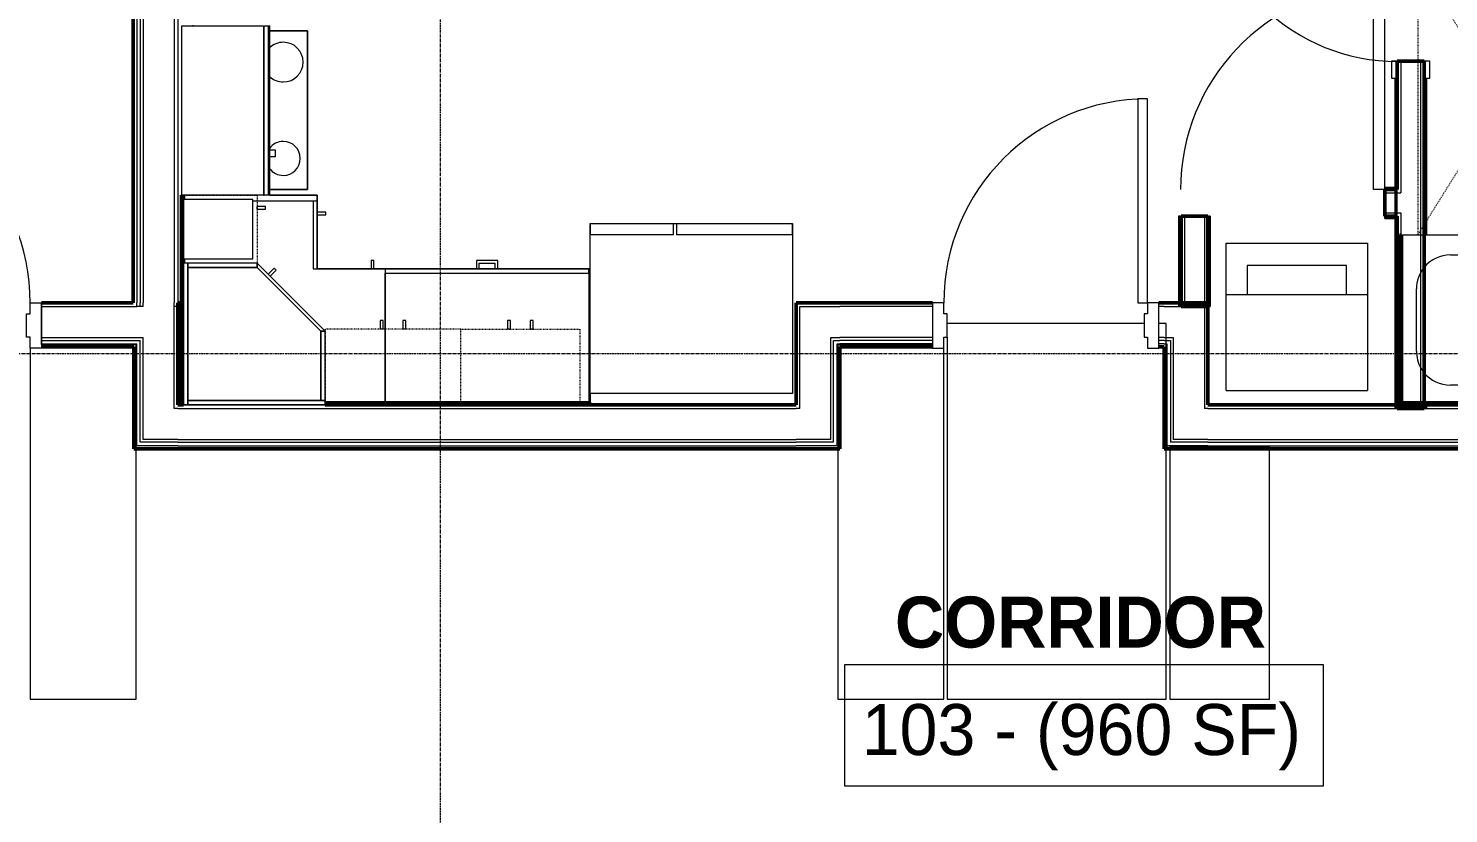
# Model space of a CAD drawing. Header units: inches. Extents: x -4235 to -464, y 9706 to 12425.
# Drawn here: x -3227.1 to -2976.3, y 10386 to 10524.6 of the extents above; entities that cross this region are included whole.
import ezdxf

# ---------------------------------------------------------------- set-up
doc = ezdxf.new("R2010")
doc.units = ezdxf.units.IN
doc.header["$MEASUREMENT"] = 0
doc.linetypes.add('Dash', pattern=[0.25, 0.125, -0.125])
doc.linetypes.add('Grid Line 1_2_', pattern=[0.875, 0.5, -0.125, 0.125, -0.125])
for name, color, linetype, lineweight in [('0-1', 7, 'Continuous', 5), ('0-2', 254, 'Continuous', 9), ('0-3', 7, 'Continuous', 9), ('A-AREA-IDEN', 2, 'Continuous', 9), ('A-DOOR-1', 7, 'Continuous', 9), ('A-DOOR-2', 90, 'Continuous', 20), ('A-DOOR-FRAM-1', 90, 'Continuous', 20), ('A-FLOR-1', 10, 'Continuous', 9), ('A-FLOR-2', 254, 'Continuous', 9), ('A-FLOR-3', 7, 'Continuous', 9), ('A-GENM-HDLN-1', 7, 'Dash', 9), ('A-GENM-HDLN-2', 254, 'Dash', 9), ('A-WALL-1', 250, 'Continuous', 50), ('A-WALL-2', 50, 'Continuous', 13), ('A-WALL-3', 10, 'Continuous', 9), ('A-WALL-4', 254, 'Continuous', 9), ('A-WALL-5', 7, 'Continuous', 9), ('A-WALL-6', 113, 'Continuous', 9), ('I-WALL-1', 250, 'Continuous', 50), ('I-WALL-2', 10, 'Continuous', 9), ('I-WALL-3', 254, 'Continuous', 9), ('P-SANR-FIXT-1', 7, 'Continuous', 9), ('P-SANR-FIXT-2', 254, 'Continuous', 9), ('P-SANR-FIXT-3', 10, 'Continuous', 9), ('Q-CASE', 31, 'Continuous', 9), ('Q-CASE-1', 10, 'Continuous', 9), ('Q-CASE-2', 254, 'Continuous', 9), ('Q-CASE-3', 7, 'Continuous', 9), ('Q-CASE-4', 7, 'Dash', 9), ('Q-SPCQ-1', 7, 'Continuous', 9), ('S-GRID-1', 1, 'Grid Line 1_2_', 9)]:
    doc.layers.add(name, color=color, linetype=linetype, lineweight=lineweight)
doc.styles.add('Century Gothic', font='ufonts.com_century-gothic.ttf', dxfattribs={"height": 9})
doc.styles.add('Century Gothic_B', font='GOTHICB.TTF', dxfattribs={"height": 9})

# ---------------------------------------------------------------- blocks, each defined once
blk = doc.blocks.new('Basic Wall _ INT - W4BØF - _5_8 GYP - 2X4 WOOD_BATT_ - 5_8 GYP_ - ___-2682878-BACKGROUND - 1ST FLOOR')
at = {"layer": 'A-WALL-3'}
for p, q in [((-2985.32, 10515.84), (-2985.32, 10518.84)), ((-2985.67, 10496.6), (-2985.67, 10496.5)), ((-2985.67, 10496.48), (-2985.67, 10496.41)), ((-2985.67, 10496.39), (-2985.67, 10496.34)), ((-2985.67, 10496.19), (-2985.67, 10491.44)), ((-2985.32, 10491.44), (-2985.32, 10496.19)), ((-2985.67, 10491.29), (-2985.67, 10491.25)), ((-2985.67, 10491.24), (-2985.67, 10491.16)), ((-2985.67, 10491.15), (-2985.67, 10491.04)), ((-2985.62, 10457.54), (-2985.74, 10457.54)), ((-2985.74, 10457.54), (-2985.67, 10457.54)), ((-2985.67, 10458.16), (-2985.67, 10457.54)), ((-2985.67, 10457.54), (-2985.53, 10457.54)), ((-2985.47, 10457.54), (-2985.62, 10457.54)), ((-2985.53, 10457.54), (-2985.46, 10457.54)), ((-2985.45, 10457.54), (-2985.47, 10457.54)), ((-2985.45, 10457.54), (-2985.45, 10457.54)), ((-2985.37, 10457.54), (-2985.45, 10457.54)), ((-2985.32, 10457.54), (-2985.37, 10457.54)), ((-2985.35, 10457.54), (-2985.32, 10457.54)), ((-2985.32, 10457.54), (-2985.32, 10458.16))]:
    blk.add_line(p, q, dxfattribs=at)
at = {"layer": 'A-WALL-4'}
for p, q in [((-2985.67, 10515.84), (-2985.67, 10496.6)), ((-2985.32, 10496.19), (-2985.32, 10515.84)), ((-2985.74, 10496.6), (-2985.74, 10496.51)), ((-2985.74, 10496.48), (-2985.74, 10496.41)), ((-2985.74, 10496.39), (-2985.74, 10496.34)), ((-2985.74, 10496.19), (-2985.74, 10491.44)), ((-2985.45, 10496.19), (-2985.45, 10491.44)), ((-2985.74, 10491.29), (-2985.74, 10491.25)), ((-2985.74, 10491.24), (-2985.74, 10491.16)), ((-2985.74, 10491.15), (-2985.74, 10491.05)), ((-2985.67, 10491.03), (-2985.67, 10458.16)), ((-2985.32, 10458.16), (-2985.32, 10491.44)), ((-2985.74, 10458.16), (-2985.74, 10457.54)), ((-2985.45, 10458.16), (-2985.45, 10457.54))]:
    blk.add_line(p, q, dxfattribs=at)
at = {"layer": 'A-WALL-5'}
for p, q in [((-2985.74, 10515.84), (-2985.74, 10496.6)), ((-2985.45, 10515.84), (-2985.45, 10496.19)), ((-2985.74, 10491.03), (-2985.74, 10458.16)), ((-2985.45, 10491.44), (-2985.45, 10458.16))]:
    blk.add_line(p, q, dxfattribs=at)
blk = doc.blocks.new('Basic Wall _ INT - W4BØF - _5_8 GYP - 2X4 WOOD_BATT_ - 5_8 GYP_ - ___-2682877-BACKGROUND - 1ST FLOOR')
at = {"layer": 'A-WALL-3'}
for p, q in [((-2980.57, 10515.84), (-2980.57, 10518.84)), ((-2980.57, 10457.54), (-2980.57, 10458.13)), ((-2980.57, 10457.54), (-2980.55, 10457.54)), ((-2980.53, 10457.54), (-2980.57, 10457.54)), ((-2980.45, 10457.54), (-2980.53, 10457.54)), ((-2980.16, 10457.54), (-2980.45, 10457.54)), ((-2980.43, 10457.54), (-2980.37, 10457.54)), ((-2980.37, 10457.54), (-2980.22, 10457.54)), ((-2980.22, 10458.13), (-2980.22, 10457.54)), ((-2980.22, 10457.54), (-2980.16, 10457.54))]:
    blk.add_line(p, q, dxfattribs=at)
at = {"layer": 'A-WALL-4'}
for p, q in [((-2980.57, 10488.13), (-2980.57, 10515.84)), ((-2980.22, 10515.84), (-2980.22, 10488.13)), ((-2980.45, 10457.54), (-2980.45, 10458.13)), ((-2980.16, 10458.13), (-2980.16, 10457.54))]:
    blk.add_line(p, q, dxfattribs=at)
at = {"layer": 'A-WALL-5'}
for p, q in [((-2980.45, 10488.13), (-2980.45, 10515.84)), ((-2980.16, 10515.84), (-2980.16, 10488.13))]:
    blk.add_line(p, q, dxfattribs=at)
blk = doc.blocks.new('Basic Wall _ INT - W4BØF - _5_8 GYP - 2X4 WOOD_BATT_ - 5_8 GYP_ - ___-2682880-BACKGROUND - 1ST FLOOR')
at = {"layer": 'A-WALL-3'}
blk.add_line((-3018.77, 10475.53), (-3018.77, 10476.16), dxfattribs=at)
at = {"layer": 'A-WALL-4'}
for p, q in [((-3018.75, 10491.44), (-3018.77, 10491.44)), ((-3018.77, 10476.16), (-3018.77, 10491.44)), ((-3018.57, 10491.44), (-3018.63, 10491.44)), ((-3018.42, 10491.44), (-3018.57, 10491.44)), ((-3018.36, 10491.44), (-3018.42, 10491.44)), ((-3018.42, 10491.44), (-3018.42, 10475.53)), ((-3018.77, 10475.53), (-3018.75, 10475.53)), ((-3018.63, 10475.53), (-3018.57, 10475.53)), ((-3018.57, 10475.53), (-3018.42, 10475.53)), ((-3018.42, 10475.53), (-3018.36, 10475.53))]:
    blk.add_line(p, q, dxfattribs=at)
at = {"layer": 'A-WALL-5'}
for p, q in [((-3018.77, 10491.44), (-3018.73, 10491.44)), ((-3018.73, 10491.44), (-3018.65, 10491.44)), ((-3018.65, 10475.53), (-3018.65, 10491.44)), ((-3018.65, 10491.44), (-3018.36, 10491.44)), ((-3018.36, 10491.44), (-3018.36, 10475.53)), ((-3018.73, 10475.53), (-3018.77, 10475.53)), ((-3018.65, 10475.53), (-3018.73, 10475.53)), ((-3018.36, 10475.53), (-3018.65, 10475.53))]:
    blk.add_line(p, q, dxfattribs=at)
blk = doc.blocks.new('Basic Wall _ INT - W4BØF - _5_8 GYP - 2X4 WOOD_BATT_ - 5_8 GYP_ - ___-2682879-BACKGROUND - 1ST FLOOR')
at = {"layer": 'A-WALL-3'}
for p, q in [((-3023.94, 10475.53), (-3023.87, 10475.53)), ((-3023.87, 10476.16), (-3023.87, 10475.54)), ((-3023.87, 10475.53), (-3023.81, 10475.53)), ((-3023.79, 10475.53), (-3023.73, 10475.53)), ((-3023.73, 10475.53), (-3023.66, 10475.53)), ((-3023.55, 10475.53), (-3023.52, 10475.53)), ((-3023.52, 10475.54), (-3023.52, 10476.16))]:
    blk.add_line(p, q, dxfattribs=at)
at = {"layer": 'A-WALL-4'}
for p, q in [((-3023.87, 10491.44), (-3023.94, 10491.44)), ((-3023.81, 10491.44), (-3023.87, 10491.44)), ((-3023.87, 10491.44), (-3023.87, 10476.16)), ((-3023.73, 10491.44), (-3023.79, 10491.44)), ((-3023.66, 10491.44), (-3023.73, 10491.44)), ((-3023.52, 10491.44), (-3023.55, 10491.44)), ((-3023.52, 10476.16), (-3023.52, 10491.44)), ((-3023.94, 10476.16), (-3023.94, 10475.54)), ((-3023.65, 10475.53), (-3023.94, 10475.53)), ((-3023.65, 10476.16), (-3023.65, 10475.54)), ((-3023.57, 10475.53), (-3023.65, 10475.53)), ((-3023.52, 10475.53), (-3023.57, 10475.53))]:
    blk.add_line(p, q, dxfattribs=at)
at = {"layer": 'A-WALL-5'}
for p, q in [((-3023.94, 10491.44), (-3023.65, 10491.44)), ((-3023.94, 10491.44), (-3023.94, 10476.16)), ((-3023.65, 10491.44), (-3023.65, 10476.16)), ((-3023.65, 10491.44), (-3023.57, 10491.44)), ((-3023.57, 10491.44), (-3023.52, 10491.44))]:
    blk.add_line(p, q, dxfattribs=at)
blk = doc.blocks.new('SWING - SINGLE - FLUSH - 2-10 x 6-8 - PRIVACY-3199407-BACKGROUND - 1ST FLOOR')
at = {"layer": 'A-DOOR-1'}
blk.add_arc((17, 2.37), 34.07, 93.3657, 180, dxfattribs=at)
at = {"layer": 'A-DOOR-2'}
for p, q in [((15, 2.37), (15, 36.38)), ((17, 36.38), (15, 36.38)), ((17, 2.37), (17, 36.38)), ((17, 2.37), (15, 2.37))]:
    blk.add_line(p, q, dxfattribs=at)
at = {"layer": 'A-DOOR-FRAM-1'}
for p, q in [((-17, 3.37), (-20, 3.37)), ((-20, 3.37), (-20, 2.37)), ((-17, 2.37), (-17, 3.37)), ((20, 3.37), (17, 3.37)), ((17, 3.37), (17, 2.37)), ((20, 2.37), (20, 3.37)), ((-20, 2.37), (-17, 2.37)), ((17, 2.37), (20, 2.37)), ((-17, -2.38), (-20, -2.38)), ((-20, -2.38), (-20, -3.38)), ((-17, -3.38), (-17, -2.38)), ((20, -2.38), (17, -2.38)), ((17, -2.38), (17, -3.38)), ((20, -3.38), (20, -2.38)), ((-20, -3.38), (-17, -3.38)), ((17, -3.38), (20, -3.38))]:
    blk.add_line(p, q, dxfattribs=at)
blk = doc.blocks.new('Basic Wall _ INT - W4BØF - _5_8 GYP - 2X4 WOOD_BATT_ - 5_8 GYP_ - ___-2682882-BACKGROUND - 1ST FLOOR')
at = {"layer": 'A-WALL-3'}
for p, q in [((-2985.74, 10491.09), (-2985.57, 10491.09)), ((-2985.32, 10491.42), (-2985.32, 10491.44)), ((-2985.32, 10491.38), (-2985.32, 10491.31)), ((-2985.32, 10491.31), (-2985.32, 10491.03)), ((-2985.32, 10491.24), (-2985.32, 10491.3)), ((-2985.32, 10491.09), (-2985.32, 10491.23)), ((-2985.32, 10491.03), (-2985.32, 10491.09))]:
    blk.add_line(p, q, dxfattribs=at)
at = {"layer": 'A-WALL-4'}
for p, q in [((-2987.52, 10491.44), (-2987.52, 10491.42)), ((-2985.32, 10491.44), (-2987.52, 10491.44)), ((-2987.52, 10491.3), (-2987.52, 10491.24)), ((-2987.52, 10491.23), (-2987.52, 10491.09)), ((-2987.52, 10491.09), (-2987.52, 10491.03)), ((-2987.52, 10491.09), (-2985.74, 10491.09)), ((-2985.74, 10491.03), (-2985.57, 10491.03)), ((-2985.32, 10491.44), (-2985.32, 10491.4)), ((-2985.32, 10491.4), (-2985.32, 10491.38))]:
    blk.add_line(p, q, dxfattribs=at)
at = {"layer": 'A-WALL-5'}
for p, q in [((-2987.52, 10491.4), (-2987.52, 10491.44)), ((-2987.52, 10491.31), (-2987.52, 10491.4)), ((-2987.52, 10491.31), (-2985.32, 10491.31)), ((-2987.52, 10491.03), (-2987.52, 10491.31)), ((-2987.52, 10491.03), (-2985.74, 10491.03))]:
    blk.add_line(p, q, dxfattribs=at)
blk = doc.blocks.new('Basic Wall _ INT - W4BØF - _5_8 GYP - 2X4 WOOD_BATT_ - 5_8 GYP_ - ___-2682881-BACKGROUND - 1ST FLOOR')
at = {"layer": 'A-WALL-3'}
for p, q in [((-2985.74, 10496.54), (-2985.66, 10496.54)), ((-2985.62, 10496.54), (-2985.56, 10496.54)), ((-2985.32, 10496.54), (-2985.32, 10496.6)), ((-2985.32, 10496.6), (-2985.32, 10496.31)), ((-2985.32, 10496.4), (-2985.32, 10496.54)), ((-2985.32, 10496.33), (-2985.32, 10496.39)), ((-2985.32, 10496.31), (-2985.32, 10496.25)), ((-2985.32, 10496.19), (-2985.32, 10496.21))]:
    blk.add_line(p, q, dxfattribs=at)
at = {"layer": 'A-WALL-4'}
for p, q in [((-2987.52, 10496.6), (-2987.52, 10496.54)), ((-2987.52, 10496.54), (-2987.52, 10496.4)), ((-2987.52, 10496.54), (-2985.74, 10496.54)), ((-2987.52, 10496.39), (-2987.52, 10496.33)), ((-2987.52, 10496.21), (-2987.52, 10496.19)), ((-2985.32, 10496.19), (-2987.52, 10496.19)), ((-2985.74, 10496.6), (-2985.66, 10496.6)), ((-2985.62, 10496.6), (-2985.56, 10496.6)), ((-2985.32, 10496.25), (-2985.32, 10496.23)), ((-2985.32, 10496.23), (-2985.32, 10496.19))]:
    blk.add_line(p, q, dxfattribs=at)
at = {"layer": 'A-WALL-5'}
for p, q in [((-2987.52, 10496.31), (-2987.52, 10496.6)), ((-2987.52, 10496.6), (-2985.74, 10496.6)), ((-2985.32, 10496.31), (-2987.52, 10496.31)), ((-2987.52, 10496.23), (-2987.52, 10496.31)), ((-2987.52, 10496.19), (-2987.52, 10496.23))]:
    blk.add_line(p, q, dxfattribs=at)
blk = doc.blocks.new('Stacked Washer and Dryer - 26_x25_ - Private-1372850-BACKGROUND - 1ST FLOOR')
at = {"layer": 'P-SANR-FIXT-1'}
for p, q in [((0, 12.5), (26, 12.5)), ((0, 12.5), (0, -12.5)), ((16.90625, -12.5), (16.90625, 12.5)), ((26, 12.5), (26, -12.5)), ((22.09375, 8.75), (16.90625, 8.75)), ((22.09375, -8.75), (22.09375, 8.75)), ((16.90625, -8.75), (22.09375, -8.75)), ((26, -12.5), (0, -12.5))]:
    blk.add_line(p, q, dxfattribs=at)
blk = doc.blocks.new('SWING - SINGLE - FLUSH - 36_ x 80_ - OFFSET PIVOT DOOR AT MAGIC PAK AND WASHER_DRYER-3199414-BACKGROUND - 1ST FLOOR')
at = {"layer": 'A-DOOR-1'}
blk.add_arc((18, 2.37), 36.07, 93.1789, 180, dxfattribs=at)
at = {"layer": 'A-DOOR-2'}
for p, q in [((16, 2.37), (16, 38.39)), ((18, 38.39), (16, 38.39)), ((18, 2.37), (18, 38.39)), ((18, 2.37), (16, 2.37))]:
    blk.add_line(p, q, dxfattribs=at)
blk = doc.blocks.new('Refrigerator_-_Side-by-Side_6047 - 36_ X 30_-1372843-BACKGROUND - 1ST FLOOR')
at = {"layer": 'Q-SPCQ-1'}
for p, q in [((-17.88, 15.58), (17.87, 15.58)), ((-17.88, -14.42), (-17.88, 15.58)), ((-17.88, 15.58), (-3.13, 15.58)), ((-17.88, 15.58), (-17.88, 13.58)), ((-3.13, 13.58), (-3.13, 15.58)), ((-2.63, 15.58), (17.87, 15.58)), ((-2.63, 15.58), (-2.63, 13.58)), ((17.87, 15.58), (17.87, -14.42)), ((17.87, 13.58), (17.87, 15.58)), ((-3.13, 13.58), (-17.88, 13.58)), ((17.87, 13.58), (-2.63, 13.58)), ((17.87, -14.42), (-17.88, -14.42))]:
    blk.add_line(p, q, dxfattribs=at)
blk = doc.blocks.new('Range - 24_ x 30_-V27-BACKGROUND - 1ST FLOOR')
at = {"layer": 'Q-SPCQ-1'}
blk.add_line((0, -22), (0.12, -22), dxfattribs=at)
for centre, radius, start, end in [((6.5, -6), 3.5, 360, 180), ((23.5, -6), 3, 0, 180), ((6.5, -6), 3.5, 180, 223.5648), ((6.5, -6), 3.5, 316.389, 0), ((23.5, -6), 3, 180, 233.8773), ((23.5, -6), 3, 306.1227, 0), ((6.5, -6), 3.5, 261.0228, 278.9772)]:
    blk.add_arc(centre, radius, start, end, dxfattribs=at)
blk = doc.blocks.new('30quot_MicrowaveVent_11166 - 70cm miele oven-2804781-BACKGROUND - 1ST FLOOR')
at = {"layer": 'Q-CASE-3'}
for p, q in [((15.68, 15.6), (-14.2, 15.6)), ((-14.2, 15.39), (-14.2, 15.6)), ((-14.2, 14.61), (-14.2, 15.39)), ((15.68, 15.39), (-14.2, 15.39)), ((8.88, 16.6), (7.69, 16.6)), ((7.69, 15.63), (7.69, 16.55)), ((8.88, 16.55), (8.88, 15.63)), ((15.68, 15.6), (15.68, 15.39)), ((15.68, 15.39), (15.68, 14.61)), ((15.68, 14.61), (-14.2, 14.61)), ((-14.2, 0), (-14.2, 14.49)), ((-14.2, 14.49), (15.68, 14.49)), ((15.68, 14.49), (15.68, 0)), ((-14.2, 0), (15.68, 0))]:
    blk.add_line(p, q, dxfattribs=at)
blk = doc.blocks.new('308 - 308-2727439-BACKGROUND - 1ST FLOOR')
at = {"layer": 'Q-CASE'}
for p, q in [((0, 25.19), (-12, 13.19)), ((0, 24.44), (0, 25.19)), ((-11.25, 13.19), (0, 24.44)), ((-12, 13.19), (-11.25, 13.19))]:
    blk.add_line(p, q, dxfattribs=at)
at = {"layer": 'Q-CASE-3'}
for p, q in [((0, 25.19), (0, 24.44)), ((12.25, 25.19), (0, 25.19)), ((12.25, 24.44), (12.25, 25.19)), ((13, 25.19), (12.25, 25.19)), ((12.25, 25.19), (12.25, 0.94)), ((13, 0.94), (13, 25.19)), ((0, 24.44), (-11.25, 13.19)), ((12.25, 24.44), (0, 24.44)), ((0, 24.44), (12.25, 24.44)), ((12.25, 0.94), (12.25, 24.44)), ((-10.76, 16.55), (-11.11, 16.2)), ((-11.11, 16.2), (-10.05, 15.14)), ((-9.7, 15.49), (-10.76, 16.55)), ((-12, 13.19), (-12, 0.94)), ((-11.25, 13.19), (-12, 13.19)), ((-11.25, 13.19), (-11.25, 0.94)), ((-11.25, 0.94), (-11.25, 13.19)), ((-12, 0.94), (-11.25, 0.94)), ((13, 0.94), (-12, 0.94)), ((-12, 0.94), (-12, 0.19)), ((-12, 0.19), (13, 0.19)), ((-11.25, 0.94), (12.25, 0.94)), ((12.25, 0.94), (13, 0.94)), ((13, 0.19), (13, 0.94))]:
    blk.add_line(p, q, dxfattribs=at)
blk = doc.blocks.new('Base Cabinet Corner 197 - Base Cabinet Corner 197-2565125-BACKGROUND - 1ST FLOOR')
at = {"layer": 'Q-CASE-1'}
for p, q in [((-23.26, 0), (-5.26, 0)), ((-23.26, -0.38), (-23.26, 0)), ((-23.26, -25.38), (-23.26, -0.38)), ((-5.26, 0), (12.74, 0)), ((12.74, 0), (12.74, -0.38)), ((10.24, -24), (10.73, -24)), ((-23.26, -36), (-23.26, -25.38)), ((-22.89, -36), (-23.26, -36))]:
    blk.add_line(p, q, dxfattribs=at)
at = {"layer": 'Q-CASE-2'}
for p, q in [((12.74, -12.63), (12.74, -24)), ((0.74, -23.25), (0.74, -36)), ((12.74, -23.25), (0.74, -23.25)), ((0.74, -23.25), (0.74, -24)), ((0.74, -24), (0.74, -36)), ((12.74, -24), (0.74, -24)), ((10.24, -24), (10.73, -24)), ((0.73, -34), (0.73, -33.51)), ((0.74, -36), (-22.89, -36))]:
    blk.add_line(p, q, dxfattribs=at)
at = {"layer": 'Q-CASE-3'}
for p, q in [((10.24, -24), (10.24, -25.5)), ((10.73, -25.5), (10.73, -24)), ((10.24, -25.5), (10.73, -25.5)), ((2.23, -33.51), (0.74, -33.51)), ((0.74, -34), (2.23, -34)), ((2.23, -34), (2.23, -33.51))]:
    blk.add_line(p, q, dxfattribs=at)
blk = doc.blocks.new('300 Series Wall Hung Cabinet_302 - 24_ X 36_-2573584-BACKGROUND - 1ST FLOOR')
at = {"layer": 'Q-CASE-3'}
for p, q in [((-2.25, -13.19), (-1.76, -13.19)), ((-2.25, -13.19), (-2.25, -14.69)), ((-2.25, -14.69), (-1.76, -14.69)), ((-1.76, -14.69), (-1.76, -13.19)), ((1.75, -13.19), (2.24, -13.19)), ((1.75, -13.19), (1.75, -14.69)), ((1.75, -14.69), (2.24, -14.69)), ((2.24, -14.69), (2.24, -13.19))]:
    blk.add_line(p, q, dxfattribs=at)
at = {"layer": 'Q-CASE-4'}
for p, q in [((12, -0.19), (-12, -0.19)), ((-12, -0.19), (-12, -13.19)), ((12, -13.19), (12, -0.19)), ((-12, -13.19), (12, -13.19))]:
    blk.add_line(p, q, dxfattribs=at)
blk = doc.blocks.new('300 Series Wall Hung Cabinet_302 - 21_ X 36_-2764135-BACKGROUND - 1ST FLOOR')
at = {"layer": 'Q-CASE-3'}
for p, q in [((-1.76, 14.69), (-2.25, 14.69)), ((-2.25, 14.69), (-2.25, 13.19)), ((-1.76, 13.19), (-2.25, 13.19)), ((-1.76, 13.19), (-1.76, 14.69)), ((2.24, 14.69), (1.75, 14.69)), ((1.75, 14.69), (1.75, 13.19)), ((2.24, 13.19), (1.75, 13.19)), ((2.24, 13.19), (2.24, 14.69))]:
    blk.add_line(p, q, dxfattribs=at)
at = {"layer": 'Q-CASE-4'}
for p, q in [((-10.5, 0.19), (-10.5, 13.19)), ((-10.5, 13.19), (10.5, 13.19)), ((10.5, 13.19), (10.5, 0.19)), ((10.5, 0.19), (-10.5, 0.19))]:
    blk.add_line(p, q, dxfattribs=at)
blk = doc.blocks.new('300 Series Wall Hung Cabinet_301 - 12_-2218017-BACKGROUND - 1ST FLOOR')
at = {"layer": 'Q-CASE-3'}
for p, q in [((-3.51, 14.69), (-4, 14.69)), ((-4, 14.69), (-4, 13.19)), ((-3.51, 13.19), (-4, 13.19)), ((-3.51, 13.19), (-3.51, 14.69)), ((5.25, 12.44), (-5.25, 12.44)), ((-5.25, 12.44), (-5.25, 0.19)), ((5.25, 0.19), (5.25, 12.44)), ((-5.25, 0.19), (5.25, 0.19))]:
    blk.add_line(p, q, dxfattribs=at)
at = {"layer": 'Q-CASE-4'}
for p, q in [((-6, 0.19), (-6, 13.19)), ((-6, 13.19), (6, 13.19)), ((6, 13.19), (6, 0.19)), ((6, 0.19), (-6, 0.19))]:
    blk.add_line(p, q, dxfattribs=at)
blk = doc.blocks.new('Base Cabinet 3 Drawer 230 - Base Cabinet 3 Drawer 230 36_-V86-BACKGROUND - 1ST FLOOR')
at = {"layer": 'Q-CASE-1'}
for p, q in [((-17.26, -0.38), (-17.26, 0)), ((-17.26, 0), (18.74, 0)), ((18.74, 0), (18.74, -0.38)), ((-1.14, -24), (-0.64, -24)), ((-1.14, -24), (-0.64, -24)), ((2.61, -24), (2.11, -24)), ((2.61, -24), (2.11, -24))]:
    blk.add_line(p, q, dxfattribs=at)
at = {"layer": 'Q-CASE-2'}
for p, q in [((-17.26, -23.25), (-17.26, -0.38)), ((18.74, -0.38), (18.74, -23.25)), ((-17.26, -23.25), (-17.26, -24)), ((18.74, -23.25), (-17.26, -23.25)), ((-17.26, -24), (18.74, -24)), ((-1.14, -24), (-0.64, -24)), ((2.61, -24), (2.11, -24)), ((18.74, -24), (18.74, -23.25))]:
    blk.add_line(p, q, dxfattribs=at)
at = {"layer": 'Q-CASE-3'}
for p, q in [((-1.14, -24), (-1.14, -25.5)), ((-0.64, -25), (-0.64, -24)), ((2.11, -25), (-0.64, -25)), ((2.11, -24), (2.11, -25)), ((2.61, -25.5), (2.61, -24)), ((-1.14, -25.5), (2.61, -25.5))]:
    blk.add_line(p, q, dxfattribs=at)
blk = doc.blocks.new('Bath Tub - Maestro - 60_x30_-V114-BACKGROUND - 1ST FLOOR')
at = {"layer": 'P-SANR-FIXT-1'}
for p, q in [((35, 26.5), (51, 26.5)), ((35, 26.5), (35, 25)), ((35, 25), (9.35, 20.74)), ((43, 25), (35, 25)), ((4, 21), (0.37, 21)), ((4, 16), (4, 21)), ((5, 16), (5, 20.04)), ((49, 11), (49, 19)), ((4, 14), (4, 16)), ((4, 16), (10.94, 16)), ((6, 16.8), (6, 16)), ((10.94, 14), (10.94, 16)), ((4, 9), (4, 14)), ((10.94, 14), (4, 14)), ((5, 9.96), (5, 14)), ((6, 14), (6, 13.2)), ((0.37, 9), (4, 9)), ((9.35, 9.26), (35, 5)), ((35, 3.5), (35, 5)), ((35, 5), (43, 5)), ((51, 3.5), (35, 3.5)), ((0.37, 0), (55.62, 0))]:
    blk.add_line(p, q, dxfattribs=at)
at = {"layer": 'P-SANR-FIXT-1', "flags": 128}
for points in [[(8.63, 24.03), (11.56, 24.3), (14.49, 24.58), (17.42, 24.85), (20.35, 25.13), (23.28, 25.4), (26.21, 25.68), (29.14, 25.95), (32.07, 26.23), (35, 26.5)], [(35, 3.5), (32.07, 3.77), (29.14, 4.05), (26.21, 4.32), (23.28, 4.6), (20.35, 4.87), (17.42, 5.15), (14.49, 5.42), (11.56, 5.7), (8.63, 5.97)]]:
    blk.add_lwpolyline(points, dxfattribs=at)
at = {"layer": 'P-SANR-FIXT-1'}
for centre, radius, start, end in [((51, 20.5), 6, 38.985, 90), ((9, 20.04), 4, 95.3558, 180), ((43, 19), 6, 360, 90), ((2, 19), 1.5, 360, 180), ((10, 16.8), 4, 99.4223, 180), ((2, 19), 1.5, 180, 360), ((10.94, 15), 1.5, 360, 137.9289), ((10, 13.2), 4, 180, 260.5777), ((10.94, 15), 1.5, 222.0711, 360), ((2, 11), 1.5, 360, 180), ((2, 11), 1.5, 180, 360), ((43, 11), 6, 270, 0), ((9, 9.96), 4, 180, 264.6442), ((51, 9.5), 6, 270, 320)]:
    blk.add_arc(centre, radius, start, end, dxfattribs=at)
at = {"layer": 'P-SANR-FIXT-2'}
for p, q in [((0.37, 21), (0, 21)), ((57, 20.5), (57, 9.5)), ((0, 9), (0.37, 9)), ((0, 0), (0.37, 0)), ((55.62, 0), (59.62, 0))]:
    blk.add_line(p, q, dxfattribs=at)
for centre, start, end in [((51, 20.5), 30.198, 38.985), ((51, 20.5), 0, 30), ((51, 9.5), 320.4789, 360)]:
    blk.add_arc(centre, 6, start, end, dxfattribs=at)
at = {"layer": 'P-SANR-FIXT-3'}
for p, q in [((55.62, 30), (0, 30)), ((0, 29.97), (0, 21)), ((56.22, 30), (55.62, 30)), ((59.75, 30), (56.25, 30)), ((60, 30), (59.78, 30)), ((60, 0), (60, 29.97)), ((0, 21), (0, 9)), ((0, 21), (0, 9)), ((0, 9), (0, 0)), ((59.62, 0), (60, 0))]:
    blk.add_line(p, q, dxfattribs=at)
blk = doc.blocks.new('ADA Clearances - 30_x48_-V115-BACKGROUND - 1ST FLOOR')
at = {"layer": 'A-GENM-HDLN-1'}
for p, q in [((15, -24), (-15, 24)), ((13.86, 24), (-15, 24)), ((-15, 24), (-15, -24)), ((-15, -24), (13.86, 22.18)), ((15, -24), (15, -6.68)), ((-15, -24), (15, -24))]:
    blk.add_line(p, q, dxfattribs=at)
at = {"layer": 'A-GENM-HDLN-2'}
for p, q in [((13.86, 22.18), (15, 24)), ((15, 24), (13.86, 24)), ((15, -6.68), (15, 24))]:
    blk.add_line(p, q, dxfattribs=at)
blk = doc.blocks.new('CTR - 1st Phase - Unit Layouts_rvt-1-BACKGROUND - 1ST FLOOR')
at = {"layer": 'A-WALL-1'}
for p, q in [((-2980.57, 10518.84), (-2985.32, 10518.84)), ((-2985.32, 10518.84), (-2985.32, 10496.19)), ((-2980.57, 10457.54), (-2980.57, 10518.84)), ((-3200.07, 10495.16), (-3200.07, 10458.16)), ((-3199.7, 10494.41), (-3199.7, 10495.16)), ((-2985.32, 10496.19), (-2987.52, 10496.19)), ((-2987.52, 10496.19), (-2987.52, 10491.44)), ((-3018.77, 10491.44), (-3023.52, 10491.44)), ((-3023.52, 10491.44), (-3023.52, 10475.53)), ((-3018.77, 10475.53), (-3018.77, 10491.44)), ((-2987.52, 10491.44), (-2985.32, 10491.44)), ((-2985.32, 10491.44), (-2985.32, 10457.54)), ((-2984.57, 10488.13), (-2984.95, 10488.13)), ((-2984.95, 10488.13), (-2984.95, 10458.51)), ((-2984.57, 10458.51), (-2984.57, 10488.13)), ((-3199.7, 10483.16), (-3199.7, 10483.91)), ((-3023.52, 10475.53), (-3022.9, 10475.53)), ((-3022.9, 10475.53), (-3019.4, 10475.53)), ((-3019.4, 10475.53), (-3018.77, 10475.53)), ((-3200.07, 10458.16), (-3199.7, 10458.16)), ((-3127.87, 10458.54), (-3174.7, 10458.54)), ((-3174.7, 10458.16), (-3127.87, 10458.16)), ((-3127.87, 10458.16), (-3127.87, 10458.54)), ((-2985.32, 10457.54), (-2984.7, 10457.54)), ((-2984.95, 10458.51), (-2984.95, 10458.13)), ((-2984.95, 10458.13), (-2924.95, 10458.13)), ((-2984.7, 10457.54), (-2981.2, 10457.54)), ((-2925.32, 10458.51), (-2984.57, 10458.51)), ((-2981.2, 10457.54), (-2980.57, 10457.54))]:
    blk.add_line(p, q, dxfattribs=at)
at = {"layer": 'A-WALL-2'}
for p, q in [((-2984.7, 10518.84), (-2984.7, 10495.56)), ((-2981.2, 10518.84), (-2981.2, 10458.16)), ((-2987.52, 10495.56), (-2985.32, 10495.56)), ((-2985.32, 10495.56), (-2984.7, 10495.56)), ((-2987.52, 10492.06), (-2985.32, 10492.06)), ((-2985.32, 10492.06), (-2984.7, 10492.06)), ((-2984.7, 10492.06), (-2984.7, 10458.16)), ((-3022.9, 10491.44), (-3022.9, 10476.16)), ((-3019.4, 10491.44), (-3019.4, 10476.16)), ((-3022.9, 10476.16), (-3019.4, 10476.16)), ((-2981.2, 10458.16), (-2984.7, 10458.16))]:
    blk.add_line(p, q, dxfattribs=at)
at = {"layer": 'A-WALL-3'}
for p, q in [((-2985.32, 10518.84), (-2985.32, 10515.84)), ((-2980.57, 10515.84), (-2980.57, 10518.84)), ((-2985.32, 10515.84), (-2985.32, 10496.6)), ((-2980.57, 10488.13), (-2980.57, 10515.84)), ((-3200.07, 10495.16), (-3200.07, 10476.16)), ((-2985.74, 10496.19), (-2987.52, 10496.19)), ((-2985.56, 10496.19), (-2985.74, 10496.19)), ((-2985.32, 10496.6), (-2985.32, 10496.33)), ((-3023.52, 10491.44), (-3023.52, 10476.16)), ((-3018.77, 10476.16), (-3018.77, 10491.44)), ((-2987.52, 10491.44), (-2985.74, 10491.44)), ((-2985.74, 10491.44), (-2985.57, 10491.44)), ((-2985.32, 10491.29), (-2985.32, 10491.03)), ((-2985.32, 10491.03), (-2985.32, 10458.16)), ((-2984.95, 10488.13), (-2984.57, 10488.13)), ((-2984.95, 10488.13), (-2984.95, 10458.51)), ((-2984.57, 10458.51), (-2984.57, 10488.13)), ((-3199.7, 10458.54), (-3199.7, 10483.16)), ((-3023.52, 10476.16), (-3023.52, 10475.54)), ((-3019.41, 10475.53), (-3023.52, 10475.53)), ((-3018.77, 10475.53), (-3019.4, 10475.53)), ((-3018.77, 10475.53), (-3018.77, 10476.16)), ((-3199.7, 10458.16), (-3200.07, 10458.16)), ((-3199.7, 10458.16), (-3174.7, 10458.16)), ((-3174.7, 10458.16), (-3127.87, 10458.16)), ((-2985.32, 10458.16), (-2985.32, 10457.54)), ((-2980.57, 10457.54), (-2985.32, 10457.54)), ((-2984.95, 10458.16), (-2984.95, 10458.51)), ((-2984.95, 10458.13), (-2984.73, 10458.13)), ((-2984.7, 10458.13), (-2981.2, 10458.13)), ((-2981.23, 10458.51), (-2984.57, 10458.51)), ((-2980.57, 10458.51), (-2981.2, 10458.51)), ((-2981.16, 10458.13), (-2980.57, 10458.13)), ((-2980.57, 10457.54), (-2980.57, 10458.13)), ((-2980.57, 10458.13), (-2924.95, 10458.13))]:
    blk.add_line(p, q, dxfattribs=at)
at = {"layer": 'A-WALL-4'}
for p, q in [((-2985.32, 10518.84), (-2980.57, 10518.84)), ((-3199.7, 10494.41), (-3199.7, 10495.16)), ((-2987.52, 10491.44), (-2987.52, 10496.19)), ((-3023.52, 10491.44), (-3018.77, 10491.44)), ((-3199.7, 10483.16), (-3199.7, 10483.91)), ((-3200.07, 10476.16), (-3200.07, 10458.16)), ((-3127.87, 10458.54), (-3174.7, 10458.54)), ((-3127.87, 10458.54), (-3127.87, 10458.16)), ((-2925.32, 10458.51), (-2980.57, 10458.51))]:
    blk.add_line(p, q, dxfattribs=at)
at = {"layer": 'A-WALL-6'}
for p, q in [((-3185.59, 10524.16), (-3185.47, 10524.16)), ((-3185.47, 10524.16), (-3185.59, 10524.16)), ((-3184.47, 10524.16), (-3177.82, 10524.16)), ((-3177.82, 10524.16), (-3184.47, 10524.16)), ((-3177.82, 10524.16), (-3177.82, 10496.16)), ((-3177.82, 10496.16), (-3177.82, 10524.16)), ((-3200.07, 10495.16), (-3200.07, 10476.16)), ((-3200.07, 10476.16), (-3200.07, 10495.16)), ((-3185.47, 10496.16), (-3185.59, 10496.16)), ((-3185.59, 10496.16), (-3185.47, 10496.16)), ((-3185.47, 10495.16), (-3185.59, 10495.16)), ((-3185.59, 10495.16), (-3185.47, 10495.16)), ((-3184.68, 10495.16), (-3185.47, 10495.16)), ((-3184.53, 10495.16), (-3184.68, 10495.16)), ((-3177.82, 10496.16), (-3184.47, 10496.16)), ((-3184.47, 10496.16), (-3177.82, 10496.16)), ((-3176.07, 10495.16), (-3184.47, 10495.16)), ((-3184.47, 10495.16), (-3176.07, 10495.16)), ((-3176.07, 10482.16), (-3176.07, 10495.16)), ((-3176.07, 10495.16), (-3176.07, 10482.16)), ((-3176.07, 10482.16), (-3127.87, 10482.16)), ((-3127.87, 10482.16), (-3176.07, 10482.16)), ((-3200.07, 10476.16), (-3200.07, 10458.16)), ((-3200.07, 10458.16), (-3200.07, 10476.16)), ((-3127.87, 10460.16), (-3127.87, 10458.54)), ((-3127.87, 10458.54), (-3127.87, 10460.16)), ((-3199.7, 10458.16), (-3200.07, 10458.16)), ((-3200.07, 10458.16), (-3199.7, 10458.16)), ((-3174.7, 10458.16), (-3199.7, 10458.16)), ((-3199.7, 10458.16), (-3174.7, 10458.16)), ((-3127.87, 10458.16), (-3174.7, 10458.16)), ((-3174.7, 10458.16), (-3127.87, 10458.16)), ((-3127.87, 10458.54), (-3127.87, 10458.16)), ((-3127.87, 10458.16), (-3127.87, 10458.54))]:
    blk.add_line(p, q, dxfattribs=at)
at = {"layer": '0-2'}
for name, p in [('Basic Wall _ INT - W4BØF - _5_8 GYP - 2X4 WOOD_BATT_ - 5_8 GYP_ - ___-2682877-BACKGROUND - 1ST FLOOR', (0, 0)), ('Basic Wall _ INT - W4BØF - _5_8 GYP - 2X4 WOOD_BATT_ - 5_8 GYP_ - ___-2682878-BACKGROUND - 1ST FLOOR', (0, 0)), ('SWING - SINGLE - FLUSH - 36_ x 80_ - OFFSET PIVOT DOOR AT MAGIC PAK AND WASHER_DRYER-3199414-BACKGROUND - 1ST FLOOR', (-3005.52, 10493.81)), ('Basic Wall _ INT - W4BØF - _5_8 GYP - 2X4 WOOD_BATT_ - 5_8 GYP_ - ___-2682881-BACKGROUND - 1ST FLOOR', (0, 0)), ('Refrigerator_-_Side-by-Side_6047 - 36_ X 30_-1372843-BACKGROUND - 1ST FLOOR', (-3110, 10474.59)), ('Basic Wall _ INT - W4BØF - _5_8 GYP - 2X4 WOOD_BATT_ - 5_8 GYP_ - ___-2682879-BACKGROUND - 1ST FLOOR', (0, 0)), ('Basic Wall _ INT - W4BØF - _5_8 GYP - 2X4 WOOD_BATT_ - 5_8 GYP_ - ___-2682880-BACKGROUND - 1ST FLOOR', (0, 0)), ('Basic Wall _ INT - W4BØF - _5_8 GYP - 2X4 WOOD_BATT_ - 5_8 GYP_ - ___-2682882-BACKGROUND - 1ST FLOOR', (0, 0)), ('300 Series Wall Hung Cabinet_302 - 21_ X 36_-2764135-BACKGROUND - 1ST FLOOR', (-3140.2, 10458.35))]:
    blk.add_blockref(name, p, dxfattribs=at)
for name, p, rotation in [('SWING - SINGLE - FLUSH - 2-10 x 6-8 - PRIVACY-3199407-BACKGROUND - 1ST FLOOR', (-2982.95, 10535.84), 89.99999999999994), ('ADA Clearances - 30_x48_-V115-BACKGROUND - 1ST FLOOR', (-2966.71, 10512.16), 180), ('30quot_MicrowaveVent_11166 - 70cm miele oven-2804781-BACKGROUND - 1ST FLOOR', (-3200.07, 10510.84), 269.9999999999863), ('Range - 24_ x 30_-V27-BACKGROUND - 1ST FLOOR', (-3176.07, 10525.16), 270.0000000000036), ('300 Series Wall Hung Cabinet_301 - 12_-2218017-BACKGROUND - 1ST FLOOR', (-3199.89, 10489.16), 269.9999999999871), ('Base Cabinet Corner 197 - Base Cabinet Corner 197-2565125-BACKGROUND - 1ST FLOOR', (-3200.07, 10481.43), 89.99999999997851), ('Bath Tub - Maestro - 60_x30_-V114-BACKGROUND - 1ST FLOOR', (-2924.95, 10488.13), 180), ('Stacked Washer and Dryer - 26_x25_ - Private-1372850-BACKGROUND - 1ST FLOOR', (-3003.07, 10460.69), 89.99999999999686), ('308 - 308-2727439-BACKGROUND - 1ST FLOOR', (-3199.89, 10471.16), 269.9999999999871), ('Base Cabinet 3 Drawer 230 - Base Cabinet 3 Drawer 230 36_-V86-BACKGROUND - 1ST FLOOR', (-3145.34, 10458.16), 180), ('300 Series Wall Hung Cabinet_302 - 24_ X 36_-2573584-BACKGROUND - 1ST FLOOR', (-3162.7, 10458.35), 180)]:
    blk.add_blockref(name, p, dxfattribs=dict(at, rotation=rotation))
blk = doc.blocks.new('HOLLOW METAL - UNIT DOOR-2191979-BACKGROUND - 1ST FLOOR')
at = {"layer": 'A-DOOR-1'}
blk.add_arc((18, 4.125), 36, 90, 180, dxfattribs=at)
at = {"layer": 'A-DOOR-2'}
for p, q in [((18, 40.125), (16.25, 40.125)), ((16.25, 40.125), (16.25, 4.125)), ((18, 4.125), (18, 40.125)), ((16.25, 4.125), (18, 4.125))]:
    blk.add_line(p, q, dxfattribs=at)
at = {"layer": 'A-DOOR-FRAM-1'}
for p, q in [((-18, 4.125), (-20, 4.125)), ((-20, 4.125), (-20, -3.875)), ((-18, 2.1875), (-18, 4.125)), ((18, 4.125), (18, 2.1875)), ((20, 4.125), (18, 4.125)), ((20, -3.875), (20, 4.125)), ((-17.375, 2.1875), (-18, 2.1875)), ((-17.375, -1.9375), (-17.375, 2.1875)), ((18, 2.1875), (17.375, 2.1875)), ((17.375, 2.1875), (17.375, -1.9375)), ((-18, -3.875), (-18, -1.9375)), ((-18, -1.9375), (-17.375, -1.9375)), ((17.375, -1.9375), (18, -1.9375)), ((18, -1.9375), (18, -3.875)), ((-20, -3.875), (-18, -3.875)), ((18, -3.875), (20, -3.875))]:
    blk.add_line(p, q, dxfattribs=at)
blk = doc.blocks.new('HOLLOW METAL - UNIT DOOR-2191980-BACKGROUND - 1ST FLOOR')
at = {"layer": 'A-DOOR-1'}
blk.add_arc((18, -4.125), 36, 180, 270, dxfattribs=at)
at = {"layer": 'A-DOOR-2'}
for p, q in [((16.25, -4.125), (18, -4.125)), ((16.25, -40.125), (16.25, -4.125)), ((18, -4.125), (18, -40.125)), ((18, -40.125), (16.25, -40.125))]:
    blk.add_line(p, q, dxfattribs=at)
at = {"layer": 'A-DOOR-FRAM-1'}
for p, q in [((-20, 3.875), (-18, 3.875)), ((-20, -4.125), (-20, 3.875)), ((-18, 3.875), (-18, 1.9375)), ((18, 3.875), (20, 3.875)), ((18, 1.9375), (18, 3.875)), ((20, 3.875), (20, -4.125)), ((-18, 1.9375), (-17.375, 1.9375)), ((-17.375, 1.9375), (-17.375, -2.1875)), ((17.375, 1.9375), (18, 1.9375)), ((17.375, -2.1875), (17.375, 1.9375)), ((-18, -2.1875), (-18, -4.125)), ((-17.375, -2.1875), (-18, -2.1875)), ((18, -2.1875), (17.375, -2.1875)), ((18, -4.125), (18, -2.1875)), ((-18, -4.125), (-20, -4.125)), ((20, -4.125), (18, -4.125))]:
    blk.add_line(p, q, dxfattribs=at)
blk = doc.blocks.new('CTR - 1st Phase - Common Walls_rvt-1-BACKGROUND - 1ST FLOOR')
at = {"layer": 'A-FLOR-1'}
for p, q in [((-3026.15, 10450.41), (-3026.15, 10450.79)), ((-3007.91, 10450.79), (-3025.52, 10450.79)), ((-3025.52, 10450.79), (-3025.52, 10450.41)), ((-3007.91, 10450.41), (-3007.91, 10450.79))]:
    blk.add_line(p, q, dxfattribs=at)
at = {"layer": 'A-FLOR-2'}
for p, q in [((-3026.15, 10472.54), (-3027.42, 10472.54)), ((-3026.15, 10450.79), (-3026.15, 10472.54)), ((-3208.07, 10468.79), (-3224.77, 10468.79)), ((-3208.07, 10450.41), (-3208.07, 10468.79)), ((-3084.12, 10468.79), (-3084.12, 10450.41)), ((-3067.42, 10468.79), (-3084.12, 10468.79)), ((-3026.15, 10450.16), (-3026.15, 10450.41)), ((-3025.52, 10450.41), (-3025.52, 10450.16)), ((-3007.91, 10450.16), (-3007.91, 10450.41))]:
    blk.add_line(p, q, dxfattribs=at)
at = {"layer": 'A-FLOR-3'}
for p, q in [((-3030.05, 10472.54), (-3064.8, 10472.54)), ((-3064.8, 10470.1), (-3064.8, 10406.19)), ((-3226.77, 10468.16), (-3226.77, 10406.19)), ((-3065.42, 10406.19), (-3065.42, 10468.16)), ((-3208.07, 10406.19), (-3208.07, 10450.41)), ((-3084.12, 10450.41), (-3084.12, 10406.19)), ((-3026.15, 10406.19), (-3026.15, 10450.16)), ((-3025.52, 10450.16), (-3025.52, 10406.19)), ((-3007.91, 10406.19), (-3007.91, 10450.16)), ((-3226.77, 10406.19), (-3208.07, 10406.19)), ((-3084.12, 10406.19), (-3065.42, 10406.19)), ((-3064.8, 10406.19), (-3026.15, 10406.19)), ((-3025.52, 10406.19), (-3007.91, 10406.19))]:
    blk.add_line(p, q, dxfattribs=at)
at = {"layer": 'A-WALL-2'}
for p, q in [((-3207.95, 10813.49), (-3207.95, 10476.16)), ((-3207.32, 10813.49), (-3207.32, 10476.16)), ((-3206.82, 10813.49), (-3206.82, 10476.16)), ((-3201.32, 10813.49), (-3201.32, 10476.16)), ((-3200.7, 10813.49), (-3200.7, 10476.16)), ((-3224.77, 10475.54), (-3208.45, 10475.54)), ((-3208.45, 10475.54), (-3207.95, 10475.54)), ((-3207.95, 10475.54), (-3207.95, 10476.16)), ((-3207.32, 10475.54), (-3207.95, 10475.54)), ((-3207.32, 10475.54), (-3207.32, 10476.16)), ((-3206.82, 10475.54), (-3207.32, 10475.54)), ((-3206.82, 10475.54), (-3206.82, 10476.16)), ((-3201.32, 10475.54), (-3201.32, 10476.16)), ((-3200.7, 10475.54), (-3201.32, 10475.54)), ((-3201.32, 10457.54), (-3201.32, 10475.54)), ((-3090.87, 10475.54), (-3085.37, 10475.54)), ((-3090.87, 10457.54), (-3090.87, 10475.54)), ((-3085.37, 10475.54), (-3083.75, 10475.54)), ((-3067.42, 10475.54), (-3083.75, 10475.54)), ((-3026.52, 10475.54), (-3027.42, 10475.54)), ((-3026.52, 10475.54), (-3024.9, 10475.54)), ((-3024.9, 10475.54), (-3019.4, 10475.54)), ((-3019.4, 10475.54), (-3019.4, 10457.54)), ((-3224.77, 10470.04), (-3208.45, 10470.04)), ((-3224.77, 10469.54), (-3208.45, 10469.54)), ((-3208.45, 10470.04), (-3207.32, 10470.04)), ((-3208.45, 10469.54), (-3207.95, 10469.54)), ((-3207.95, 10469.54), (-3207.32, 10469.54)), ((-3207.32, 10470.04), (-3206.82, 10470.04)), ((-3207.32, 10451.54), (-3207.32, 10469.54)), ((-3206.82, 10452.04), (-3206.82, 10470.04)), ((-3085.37, 10470.04), (-3084.87, 10470.04)), ((-3085.37, 10452.04), (-3085.37, 10470.04)), ((-3084.87, 10470.04), (-3083.75, 10470.04)), ((-3084.87, 10469.54), (-3084.25, 10469.54)), ((-3084.87, 10451.54), (-3084.87, 10469.54)), ((-3084.25, 10469.54), (-3083.75, 10469.54)), ((-3067.42, 10470.04), (-3083.75, 10470.04)), ((-3067.42, 10469.54), (-3083.75, 10469.54)), ((-3026.52, 10470.04), (-3027.42, 10470.04)), ((-3026.52, 10469.54), (-3027.42, 10469.54)), ((-3026.52, 10470.04), (-3025.4, 10470.04)), ((-3026.52, 10469.54), (-3026.02, 10469.54)), ((-3026.02, 10469.54), (-3025.4, 10469.54)), ((-3025.4, 10470.04), (-3024.9, 10470.04)), ((-3025.4, 10469.54), (-3025.4, 10451.54)), ((-3024.9, 10470.04), (-3024.9, 10452.04)), ((-3224.77, 10468.91), (-3208.45, 10468.91)), ((-3208.45, 10468.41), (-3208.45, 10468.91)), ((-3208.45, 10468.91), (-3207.95, 10468.91)), ((-3207.95, 10450.91), (-3207.95, 10468.91)), ((-3084.25, 10468.91), (-3083.75, 10468.91)), ((-3084.25, 10450.91), (-3084.25, 10468.91)), ((-3067.42, 10468.91), (-3083.75, 10468.91)), ((-3083.75, 10468.91), (-3083.75, 10468.41)), ((-3026.52, 10468.91), (-3027.42, 10468.91)), ((-3026.52, 10468.91), (-3026.02, 10468.91)), ((-3026.02, 10468.91), (-3026.02, 10450.91)), ((-3200.7, 10457.54), (-3201.32, 10457.54)), ((-3200.7, 10457.54), (-3091.5, 10457.54)), ((-3090.87, 10457.54), (-3091.5, 10457.54)), ((-3018.77, 10457.54), (-3019.4, 10457.54)), ((-3018.77, 10457.54), (-2920.57, 10457.54)), ((-3201.32, 10452.04), (-3206.82, 10452.04)), ((-3200.7, 10452.04), (-3201.32, 10452.04)), ((-3200.7, 10452.04), (-3091.5, 10452.04)), ((-3090.87, 10452.04), (-3091.5, 10452.04)), ((-3085.37, 10452.04), (-3090.87, 10452.04)), ((-3019.4, 10452.04), (-3024.9, 10452.04)), ((-3018.77, 10452.04), (-3019.4, 10452.04)), ((-3018.77, 10452.04), (-2920.57, 10452.04)), ((-3207.32, 10450.91), (-3207.95, 10450.91)), ((-3206.82, 10451.54), (-3207.32, 10451.54)), ((-3200.7, 10450.91), (-3207.32, 10450.91)), ((-3200.7, 10451.54), (-3206.82, 10451.54)), ((-3200.7, 10451.54), (-3091.5, 10451.54)), ((-3200.7, 10450.91), (-3091.5, 10450.91)), ((-3085.37, 10451.54), (-3091.5, 10451.54)), ((-3084.87, 10450.91), (-3091.5, 10450.91)), ((-3084.87, 10451.54), (-3085.37, 10451.54)), ((-3084.25, 10450.91), (-3084.87, 10450.91)), ((-3025.4, 10450.91), (-3026.02, 10450.91)), ((-3026.02, 10450.41), (-3026.02, 10450.91)), ((-3026.02, 10450.91), (-3026.02, 10450.41)), ((-3024.9, 10451.54), (-3025.4, 10451.54)), ((-3018.77, 10450.91), (-3025.4, 10450.91)), ((-3018.77, 10451.54), (-3024.9, 10451.54)), ((-3018.77, 10451.54), (-2920.57, 10451.54)), ((-3018.77, 10450.91), (-2920.57, 10450.91))]:
    blk.add_line(p, q, dxfattribs=at)
at = {"layer": 'I-WALL-1'}
for p, q in [((-3208.57, 10813.49), (-3208.57, 10476.16)), ((-3200.07, 10476.16), (-3200.07, 10495.16)), ((-3208.57, 10476.16), (-3224.77, 10476.16)), ((-3200.7, 10476.16), (-3200.07, 10476.16)), ((-3200.7, 10458.16), (-3200.7, 10476.16)), ((-3091.5, 10476.16), (-3091.5, 10458.16)), ((-3090.87, 10476.16), (-3091.5, 10476.16)), ((-3083.75, 10476.16), (-3090.87, 10476.16)), ((-3067.42, 10476.16), (-3083.75, 10476.16)), ((-3026.52, 10476.16), (-3027.42, 10476.16)), ((-3019.4, 10476.16), (-3026.52, 10476.16)), ((-3018.77, 10476.16), (-3019.4, 10476.16)), ((-3018.77, 10458.16), (-3018.77, 10476.16)), ((-3224.77, 10468.41), (-3208.45, 10468.41)), ((-3208.45, 10468.41), (-3208.45, 10450.41)), ((-3083.75, 10468.41), (-3067.42, 10468.41)), ((-3083.75, 10450.41), (-3083.75, 10468.41)), ((-3027.42, 10468.41), (-3026.52, 10468.41)), ((-3026.52, 10468.41), (-3026.52, 10450.41)), ((-3199.7, 10458.16), (-3200.7, 10458.16)), ((-3091.5, 10458.16), (-3174.7, 10458.16)), ((-2920.57, 10458.16), (-3018.77, 10458.16)), ((-3208.45, 10450.41), (-3207.95, 10450.41)), ((-3207.95, 10450.41), (-3200.7, 10450.41)), ((-3200.7, 10450.41), (-3091.5, 10450.41)), ((-3091.5, 10450.41), (-3084.25, 10450.41)), ((-3084.25, 10450.41), (-3083.75, 10450.41)), ((-3026.52, 10450.41), (-3026.02, 10450.41)), ((-3026.02, 10450.41), (-3018.77, 10450.41)), ((-3018.77, 10450.41), (-2920.57, 10450.41))]:
    blk.add_line(p, q, dxfattribs=at)
at = {"layer": 'I-WALL-2'}
for p, q in [((-3200.07, 10476.16), (-3200.07, 10495.16)), ((-3224.77, 10468.79), (-3224.77, 10476.16)), ((-3067.42, 10476.16), (-3067.42, 10468.79)), ((-3023.93, 10476.16), (-3023.82, 10476.16)), ((-3023.79, 10476.16), (-3023.73, 10476.16)), ((-3023.72, 10476.16), (-3023.67, 10476.16)), ((-3023.52, 10476.16), (-3022.9, 10476.16)), ((-3022.9, 10476.16), (-3019.4, 10476.16)), ((-3019.4, 10476.16), (-3018.77, 10476.16)), ((-3018.77, 10475.53), (-3018.77, 10476.16)), ((-3199.7, 10458.16), (-3200.07, 10458.16)), ((-3174.7, 10458.16), (-3199.7, 10458.16)), ((-3127.87, 10458.16), (-3174.7, 10458.16)), ((-2985.62, 10458.16), (-2985.74, 10458.16)), ((-2985.53, 10458.16), (-2985.62, 10458.16)), ((-2985.47, 10458.16), (-2985.53, 10458.16)), ((-2984.95, 10458.16), (-2985.32, 10458.16)), ((-3025.52, 10450.41), (-3026.15, 10450.41))]:
    blk.add_line(p, q, dxfattribs=at)
at = {"layer": 'I-WALL-3'}
for p, q in [((-3208.57, 10780.18), (-3208.57, 10476.16)), ((-3208.57, 10476.16), (-3224.77, 10476.16)), ((-3200.07, 10476.16), (-3200.7, 10476.16)), ((-3200.7, 10458.16), (-3200.7, 10476.16)), ((-3091.5, 10476.16), (-3091.5, 10458.16)), ((-3091.5, 10476.16), (-3083.75, 10476.16)), ((-3067.42, 10476.16), (-3083.75, 10476.16)), ((-3026.52, 10476.16), (-3027.42, 10476.16)), ((-3026.52, 10476.16), (-3023.93, 10476.16)), ((-3018.77, 10458.16), (-3018.77, 10475.53)), ((-3200.07, 10458.16), (-3200.7, 10458.16)), ((-3091.5, 10458.16), (-3127.87, 10458.16)), ((-2985.74, 10458.16), (-3018.77, 10458.16)), ((-3200.7, 10450.41), (-3208.07, 10450.41)), ((-3200.7, 10450.41), (-3091.5, 10450.41)), ((-3084.12, 10450.41), (-3091.5, 10450.41)), ((-3007.91, 10450.41), (-2920.57, 10450.41))]:
    blk.add_line(p, q, dxfattribs=at)
at = {"layer": '0-3', "rotation": 180}
blk.add_blockref('HOLLOW METAL - UNIT DOOR-2191980-BACKGROUND - 1ST FLOOR', (-3244.77, 10472.04), dxfattribs=at)
at = {"layer": '0-3'}
blk.add_blockref('HOLLOW METAL - UNIT DOOR-2191979-BACKGROUND - 1ST FLOOR', (-3047.42, 10472.04), dxfattribs=at)

msp = doc.modelspace()

# ---------------------------------------------------------------- linework, layer by layer
at = {"layer": 'A-AREA-IDEN', "flags": 128}
msp.add_lwpolyline([(-3082.92, 10412.34), (-2998.42, 10412.34), (-2998.42, 10390.84), (-3082.92, 10390.84)], close=True, dxfattribs=at)
at = {"layer": 'S-GRID-1'}
for p, q in [((-3154.32, 9836.18), (-3154.32, 12375.68)), ((-464.45, 10467.19), (-4185.7, 10467.19))]:
    msp.add_line(p, q, dxfattribs=at)

# ---------------------------------------------------------------- block references
at = {"layer": '0-1'}
for name in ['CTR - 1st Phase - Unit Layouts_rvt-1-BACKGROUND - 1ST FLOOR', 'CTR - 1st Phase - Common Walls_rvt-1-BACKGROUND - 1ST FLOOR']:
    msp.add_blockref(name, (0, 0), dxfattribs=at)

# ---------------------------------------------------------------- texts
at = {"layer": 'A-AREA-IDEN', "char_height": 9, "attachment_point": 1}
for s, insert, width, style in [('CORRIDOR', (-3074.04, 10424.31), 80.598, 'Century Gothic_B'), ('103 - (960 SF)', (-3079.92, 10405.34), 94.839, 'Century Gothic')]:
    msp.add_mtext(s, dxfattribs=dict(at, insert=insert, width=width, style=style))

doc.saveas('drawing.dxf')
